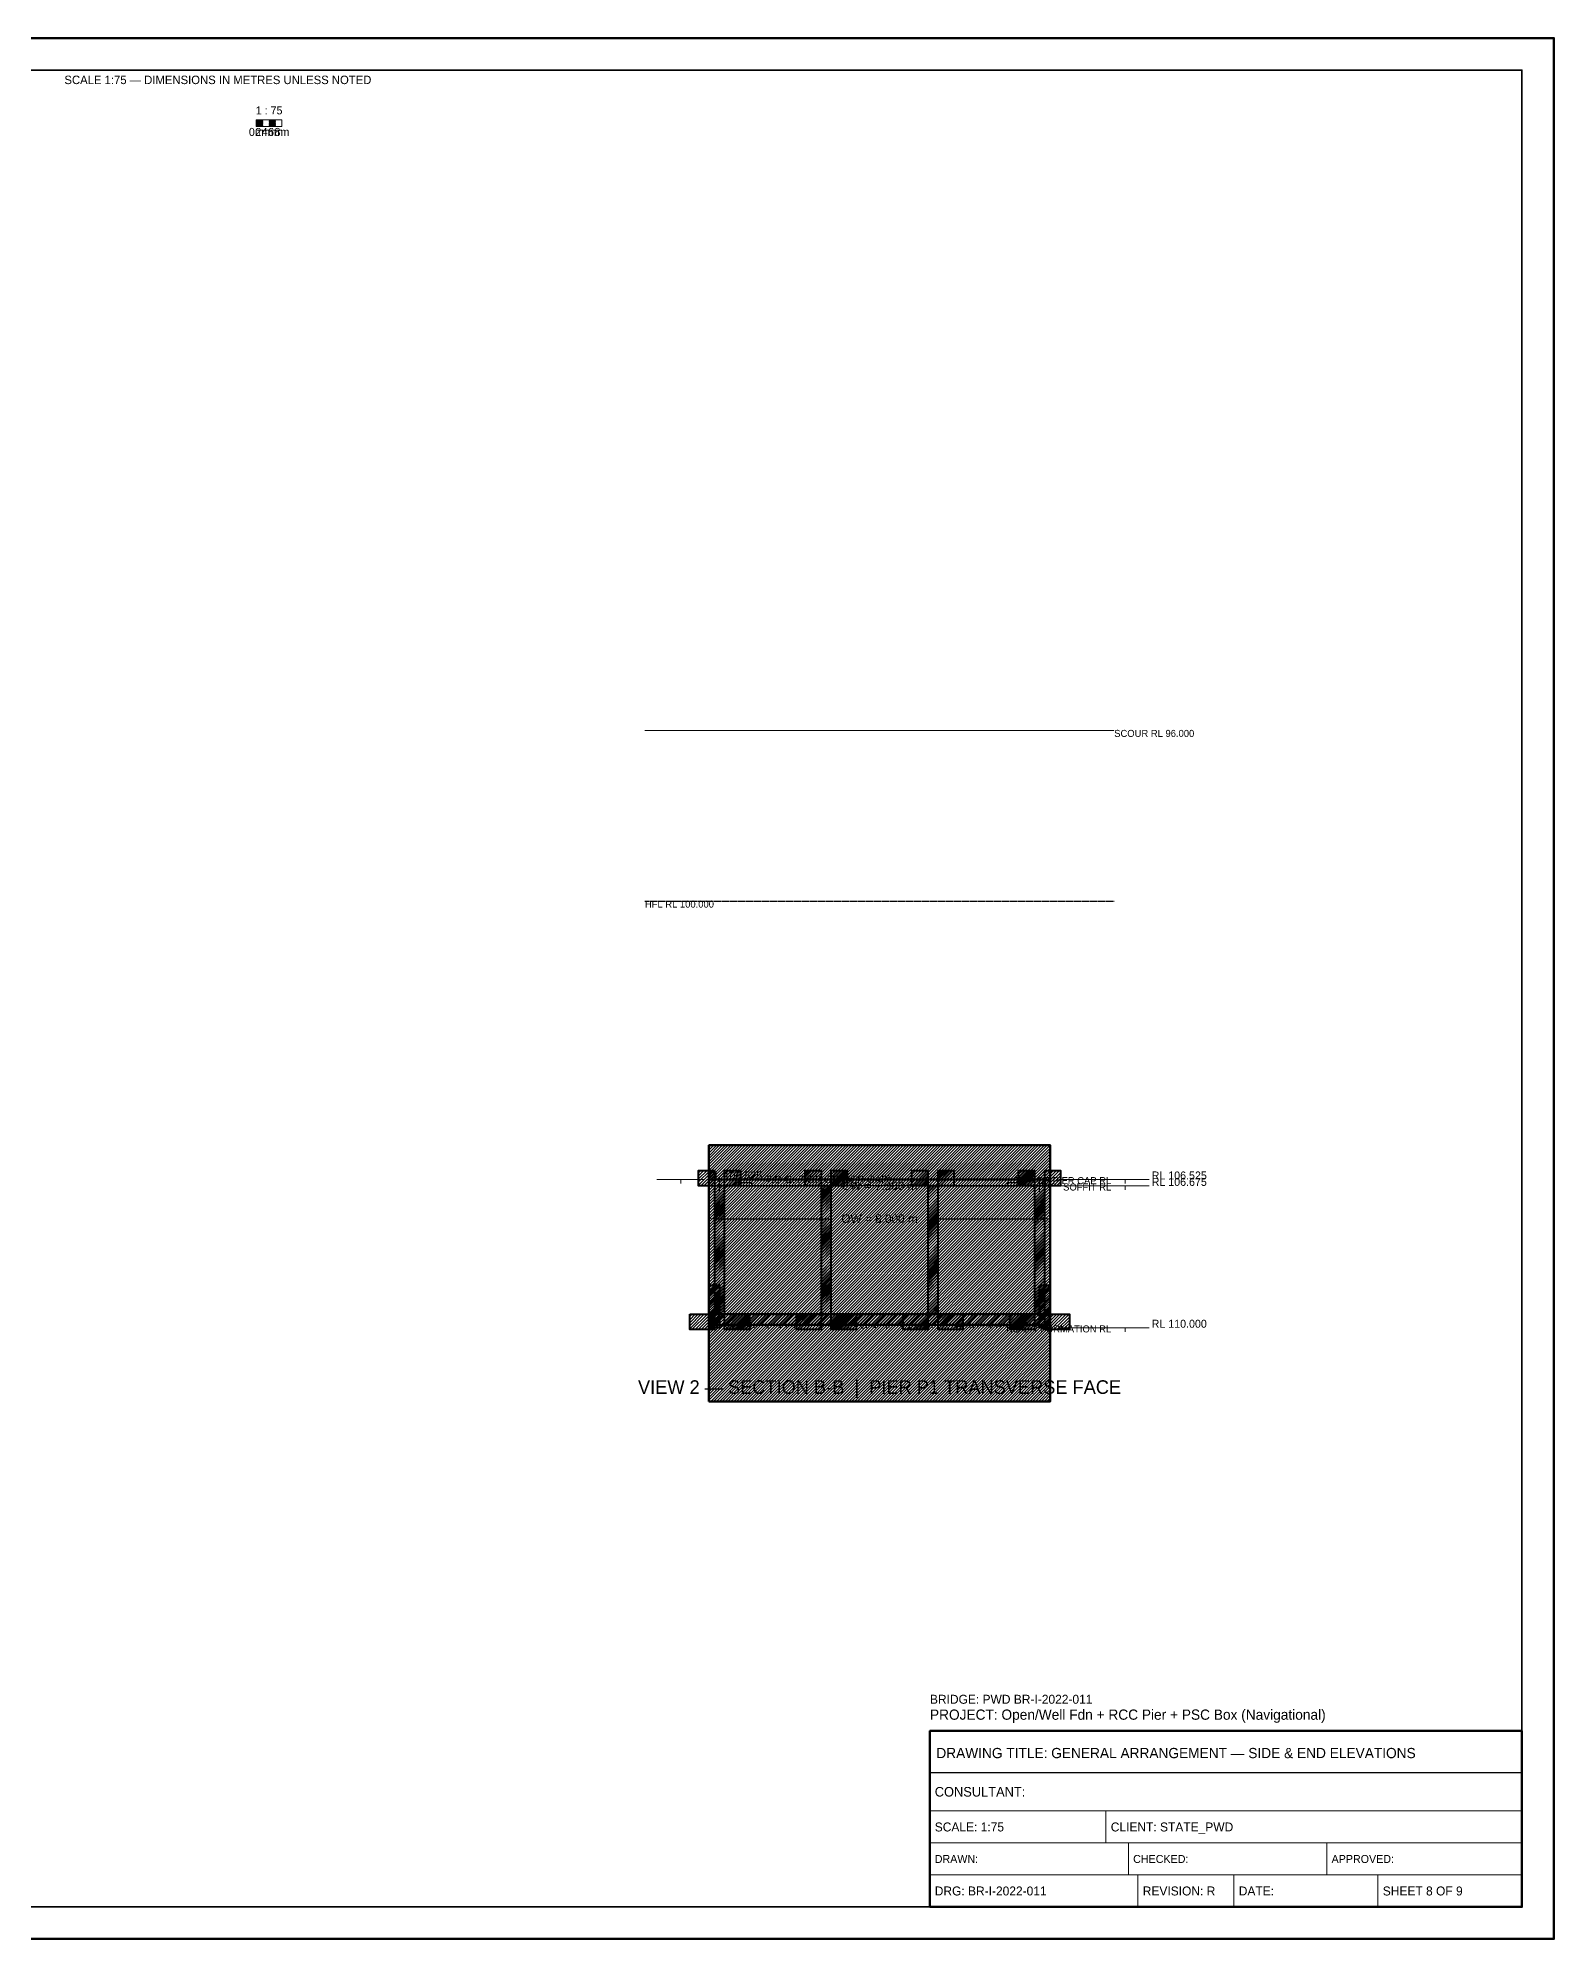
# Model space of a CAD drawing. Header units: metres. Extents: x 0 to 841, y 0 to 594.
# Drawn here: x 367 to 841, y 0 to 594 of the extents above; entities that cross this region are included whole.
import ezdxf
from ezdxf.enums import TextEntityAlignment as Align

# ---------------------------------------------------------------- set-up
doc = ezdxf.new("R2010")
doc.units = ezdxf.units.M
doc.linetypes.add('DASHED', pattern=[0.5, 0.375, -0.125])
doc.linetypes.add('DASHED2', pattern=[0.25, 0.1875, -0.0625])
for name, color, linetype, lineweight in [('BORDER-INNER', 7, 'Continuous', 35), ('BORDER-OUTER', 7, 'Continuous', 70), ('CIVIL-HFL', 5, 'DASHED', 25), ('CIVIL-SCOUR', 1, 'DASHED2', 18), ('DIM-LEVEL', 3, 'Continuous', 18), ('DIM-LINEAR', 3, 'Continuous', 18), ('STRUC-HATCHING', 8, 'Continuous', 18), ('SUB-BEARING', 5, 'Continuous', 25), ('SUB-PIER', 2, 'Continuous', 35), ('SUPER-DECK', 2, 'Continuous', 50), ('SUPER-GIRDER', 1, 'Continuous', 35), ('SUPER-KERB', 7, 'Continuous', 25), ('SUPER-PARAPET', 2, 'Continuous', 35), ('SUPER-WEARING', 8, 'Continuous', 25), ('SYM-SCALE', 7, 'Continuous', 13), ('TEXT-GENERAL', 7, 'Continuous', 18), ('TEXT-HEADER', 7, 'Continuous', 25), ('TEXT-LEVEL', 5, 'Continuous', 18), ('TEXT-SPEC', 7, 'Continuous', 13), ('TEXT-TITLE', 7, 'Continuous', 25), ('TITLEBLK-BOX', 7, 'Continuous', 50), ('TITLEBLK-TEXT', 7, 'Continuous', 18)]:
    doc.layers.add(name, color=color, linetype=linetype, lineweight=lineweight)
doc.styles.add('BRIDGE_STD', font='Arial.ttf')
doc.dimstyles.new('pmb100', dxfattribs={"dimtxt": 2.5, "dimasz": 0.9375, "dimexe": 2.5, "dimexo": 2.5, "dimtad": 0, "dimtih": 1, "dimdec": 0, "dimtxsty": 'BRIDGE_STD', "dimcen": 2.5, "dimazin": 3, "dimtfac": 1, "dimtmove": 0, "dimatfit": 3})

msp = doc.modelspace()

# ---------------------------------------------------------------- hatches: boundary and pattern name
at = {"layer": 'STRUC-HATCHING'}
h = msp.add_hatch(dxfattribs=at)
h.set_pattern_fill('ANSI31', scale=0.2)
h.paths.add_polyline_path([(576.92, 248), (683.58, 248), (683.58, 237.33), (576.92, 237.33)])
h = msp.add_hatch(dxfattribs=at)
h.set_pattern_fill('ANSI31', scale=0.2)
h.paths.add_polyline_path([(576.92, 168), (683.58, 168), (683.58, 248), (576.92, 248)])
h = msp.add_hatch(dxfattribs=at)
h.set_pattern_fill('ANSI31', scale=0.2133333)
h.paths.add_polyline_path([(570.92, 195.2), (589.58, 195.2), (589.58, 190.4), (581.85, 190.4), (581.85, 240.13), (586.78, 240.13), (586.78, 235.33), (573.72, 235.33), (573.72, 240.13), (578.65, 240.13), (578.65, 190.4), (570.92, 190.4)])
h = msp.add_hatch(dxfattribs=at)
h.set_pattern_fill('ANSI31', scale=0.2133333)
h.paths.add_polyline_path([(604.25, 195.2), (622.92, 195.2), (622.92, 190.4), (615.18, 190.4), (615.18, 240.13), (620.12, 240.13), (620.12, 235.33), (607.05, 235.33), (607.05, 240.13), (611.98, 240.13), (611.98, 190.4), (604.25, 190.4)])
h = msp.add_hatch(dxfattribs=at)
h.set_pattern_fill('ANSI31', scale=0.2133333)
h.paths.add_polyline_path([(637.58, 195.2), (656.25, 195.2), (656.25, 190.4), (648.52, 190.4), (648.52, 240.13), (653.45, 240.13), (653.45, 235.33), (640.38, 235.33), (640.38, 240.13), (645.32, 240.13), (645.32, 190.4), (637.58, 190.4)])
h = msp.add_hatch(dxfattribs=at)
h.set_pattern_fill('ANSI31', scale=0.2133333)
h.paths.add_polyline_path([(670.92, 195.2), (689.58, 195.2), (689.58, 190.4), (681.85, 190.4), (681.85, 240.13), (686.78, 240.13), (686.78, 235.33), (673.72, 235.33), (673.72, 240.13), (678.65, 240.13), (678.65, 190.4), (670.92, 190.4)])
h = msp.add_hatch(dxfattribs=at)
h.set_pattern_fill('ANSI31', scale=0.16)
h.paths.add_polyline_path([(576.92, 204.33), (580.25, 204.33), (580.25, 191), (576.92, 191)])
h = msp.add_hatch(dxfattribs=at)
h.set_pattern_fill('ANSI31', scale=0.16)
h.paths.add_polyline_path([(680.25, 204.33), (683.58, 204.33), (683.58, 191), (680.25, 191)])
h = msp.add_hatch(dxfattribs=at)
h.set_pattern_fill('ANSI31', scale=0.2666667)
h.paths.add_polyline_path([(576.92, 195.2), (683.58, 195.2), (683.58, 191.87), (576.92, 191.87)])
h = msp.add_hatch(dxfattribs=at)
h.set_pattern_fill('ANSI31', scale=0.1866667)
h.paths.add_polyline_path([(580.25, 191), (576.92, 191), (576.92, 193.93), (577.92, 195.11), (580.25, 192.76)])
h = msp.add_hatch(dxfattribs=at)
h.set_pattern_fill('ANSI31', scale=0.1866667)
h.paths.add_polyline_path([(680.25, 191), (683.58, 191), (683.58, 193.93), (682.58, 195.11), (680.25, 192.76)])
at = {"layer": 'SUPER-WEARING'}
h = msp.add_hatch(dxfattribs=at)
h.set_pattern_fill('AR-SAND', scale=0.0533333)
h.paths.add_polyline_path([(580.25, 191.87), (680.25, 191.87), (680.25, 191), (580.25, 191)])
at = {"layer": 'SYM-SCALE'}
h = msp.add_hatch(dxfattribs=at)
h.set_pattern_fill('SOLID')
h.paths.add_polyline_path([(435.5, 566.4), (437.5, 566.4), (437.5, 568.39), (435.5, 568.39)])
h = msp.add_hatch(dxfattribs=at)
h.set_pattern_fill('SOLID')
h.paths.add_polyline_path([(439.5, 566.4), (441.5, 566.4), (441.5, 568.39), (439.5, 568.39)])

# ---------------------------------------------------------------- linework, layer by layer
at = {"layer": 'BORDER-INNER'}
msp.add_lwpolyline([(10, 10), (831, 10), (831, 584), (10, 584), (10, 10)], dxfattribs=at)
at = {"layer": 'BORDER-OUTER'}
msp.add_lwpolyline([(0, 0), (841, 0), (841, 594), (0, 594), (0, 0)], dxfattribs=at)
at = {"layer": 'CIVIL-HFL', "color": 5, "linetype": 'DASHED'}
msp.add_line((556.92, 324.33), (703.58, 324.33), dxfattribs=at)
at = {"layer": 'CIVIL-SCOUR', "color": 1, "linetype": 'DASHED2'}
msp.add_line((556.92, 377.67), (703.58, 377.67), dxfattribs=at)
at = {"layer": 'DIM-LEVEL'}
for p, q in [((560.64, 237.33), (575.6, 237.33)), ((568.12, 237.33), (568.12, 236.09)), ((699.57, 237.33), (714.53, 237.33)), ((699.57, 235.33), (714.53, 235.33)), ((707.05, 237.33), (707.05, 236.09)), ((707.05, 235.33), (707.05, 234.09)), ((699.57, 191), (714.53, 191)), ((707.05, 191), (707.05, 189.75))]:
    msp.add_line(p, q, dxfattribs=at)
at = {"layer": 'DIM-LEVEL', "color": 5}
for p, q in [((707.05, 237.33), (686.25, 237.33)), ((707.05, 235.33), (686.25, 235.33)), ((707.05, 191), (686.25, 191))]:
    msp.add_line(p, q, dxfattribs=at)
at = {"layer": 'SUB-BEARING', "lineweight": 30}
for points in [[(584.92, 236.43), (590.25, 236.43), (590.25, 235.33), (584.92, 235.33), (584.92, 236.43)], [(670.25, 236.43), (675.58, 236.43), (675.58, 235.33), (670.25, 235.33), (670.25, 236.43)]]:
    msp.add_lwpolyline(points, dxfattribs=at)
at = {"layer": 'SUB-PIER', "lineweight": 50}
for points in [[(576.92, 248), (683.58, 248), (683.58, 237.33), (576.92, 237.33), (576.92, 248)], [(576.92, 168), (683.58, 168), (683.58, 248), (576.92, 248), (576.92, 168)]]:
    msp.add_lwpolyline(points, dxfattribs=at)
at = {"layer": 'SUB-PIER', "lineweight": 30}
msp.add_lwpolyline([(585.45, 237.33), (675.05, 237.33), (675.05, 235.33), (585.45, 235.33), (585.45, 237.33)], dxfattribs=at)
at = {"layer": 'SUPER-DECK', "lineweight": 50}
msp.add_lwpolyline([(576.92, 195.2), (683.58, 195.2), (683.58, 191.87), (576.92, 191.87), (576.92, 195.2)], dxfattribs=at)
at = {"layer": 'SUPER-GIRDER', "lineweight": 40}
for points in [[(570.92, 195.2), (589.58, 195.2), (589.58, 190.4), (581.85, 190.4), (581.85, 240.13), (586.78, 240.13), (586.78, 235.33), (573.72, 235.33), (573.72, 240.13), (578.65, 240.13), (578.65, 190.4), (570.92, 190.4), (570.92, 195.2)], [(604.25, 195.2), (622.92, 195.2), (622.92, 190.4), (615.18, 190.4), (615.18, 240.13), (620.12, 240.13), (620.12, 235.33), (607.05, 235.33), (607.05, 240.13), (611.98, 240.13), (611.98, 190.4), (604.25, 190.4), (604.25, 195.2)], [(637.58, 195.2), (656.25, 195.2), (656.25, 190.4), (648.52, 190.4), (648.52, 240.13), (653.45, 240.13), (653.45, 235.33), (640.38, 235.33), (640.38, 240.13), (645.32, 240.13), (645.32, 190.4), (637.58, 190.4), (637.58, 195.2)], [(670.92, 195.2), (689.58, 195.2), (689.58, 190.4), (681.85, 190.4), (681.85, 240.13), (686.78, 240.13), (686.78, 235.33), (673.72, 235.33), (673.72, 240.13), (678.65, 240.13), (678.65, 190.4), (670.92, 190.4), (670.92, 195.2)]]:
    msp.add_lwpolyline(points, dxfattribs=at)
at = {"layer": 'SUPER-KERB', "lineweight": 35}
for points in [[(580.25, 191), (576.92, 191), (576.92, 193.93), (577.92, 195.11), (580.25, 192.76), (580.25, 191)], [(680.25, 191), (683.58, 191), (683.58, 193.93), (682.58, 195.11), (680.25, 192.76), (680.25, 191)]]:
    msp.add_lwpolyline(points, dxfattribs=at)
at = {"layer": 'SUPER-PARAPET', "lineweight": 40}
for points in [[(576.92, 204.33), (580.25, 204.33), (580.25, 191), (576.92, 191), (576.92, 204.33)], [(680.25, 204.33), (683.58, 204.33), (683.58, 191), (680.25, 191), (680.25, 204.33)]]:
    msp.add_lwpolyline(points, dxfattribs=at)
at = {"layer": 'SYM-SCALE'}
msp.add_lwpolyline([(435.5, 566.4), (443.5, 566.4), (443.5, 568.39), (435.5, 568.39), (435.5, 566.4)], dxfattribs=at)
at = {"layer": 'TITLEBLK-BOX', "lineweight": 50}
msp.add_lwpolyline([(646, 10), (831, 10), (831, 65), (646, 65), (646, 10)], dxfattribs=at)
at = {"layer": 'TITLEBLK-BOX', "lineweight": 30}
msp.add_lwpolyline([(646, 52), (831, 52), (831, 65), (646, 65), (646, 52)], dxfattribs=at)
at = {"layer": 'TITLEBLK-BOX', "lineweight": 18}
for points in [[(646, 40), (831, 40), (831, 52), (646, 52), (646, 40)], [(646, 30), (701, 30), (701, 40), (646, 40), (646, 30)], [(701, 30), (831, 30), (831, 40), (701, 40), (701, 30)], [(646, 20), (708, 20), (708, 30), (646, 30), (646, 20)], [(708, 20), (770, 20), (770, 30), (708, 30), (708, 20)], [(770, 20), (831, 20), (831, 30), (770, 30), (770, 20)], [(646, 10), (711, 10), (711, 20), (646, 20), (646, 10)], [(711, 10), (741, 10), (741, 20), (711, 20), (711, 10)], [(741, 10), (786, 10), (786, 20), (741, 20), (741, 10)], [(786, 10), (831, 10), (831, 20), (786, 20), (786, 10)]]:
    msp.add_lwpolyline(points, dxfattribs=at)

# ---------------------------------------------------------------- texts
at = {"layer": 'CIVIL-HFL', "color": 5}
msp.add_text('HFL RL 100.000', height=2.2, dxfattribs=at).set_placement((556.92, 322.28))
at = {"layer": 'CIVIL-SCOUR', "color": 1}
msp.add_text('SCOUR RL 96.000', height=2.2, dxfattribs=at).set_placement((703.58, 375.61))
at = {"layer": 'TEXT-GENERAL'}
for s, p in [('1 : 75', (439.5, 570.14)), ('0m', (435.5, 563.41)), ('2m', (437.5, 563.41)), ('4m', (439.5, 563.41)), ('6m', (441.5, 563.41)), ('8m', (443.5, 563.41))]:
    msp.add_text(s, height=2.493, dxfattribs=at).set_placement(p, align=Align.CENTER)
at = {"layer": 'TEXT-HEADER'}
msp.add_text('T.O.C. (TOP OF PIER CAP)', height=2.3467, dxfattribs=at).set_placement((594.52, 236.16))
msp.add_text('VIEW 2 — SECTION B-B  |  PIER P1 TRANSVERSE FACE', height=4.2533, dxfattribs=at).set_placement((630.25, 170.33), align=Align.CENTER)
at = {"layer": 'TEXT-LEVEL'}
for s, p in [('RL 106.525', (576.34, 237.33)), ('RL 106.525', (715.28, 237.33)), ('RL 106.675', (715.28, 235.33)), ('RL 110.000', (715.28, 191))]:
    msp.add_text(s, height=2.493, dxfattribs=at).set_placement(p)
for s, p in [('TOP OF PIER CAP RL', (702.65, 235.87)), ('SOFFIT RL', (702.65, 233.87)), ('T.O.D. / FORMATION RL', (702.65, 189.53))]:
    msp.add_text(s, height=2.2, dxfattribs=at).set_placement(p, align=Align.RIGHT)
at = {"layer": 'TEXT-SPEC', "color": 8}
msp.add_text('SCALE 1:75 — DIMENSIONS IN METRES UNLESS NOTED', height=2.64, dxfattribs=at).set_placement((423.5, 579.6), align=Align.CENTER)
at = {"layer": 'TEXT-TITLE'}
for s, p in [('PROJECT: Open/Well Fdn + RCC Pier + PSC Box (Navigational)', (646, 68.5)), ('DRAWING TITLE: GENERAL ARRANGEMENT — SIDE & END ELEVATIONS', (648, 56.5))]:
    msp.add_text(s, height=3.2, dxfattribs=at).set_placement(p)
at = {"layer": 'TITLEBLK-TEXT'}
for s, height, p in [('BRIDGE: PWD BR-I-2022-011', 2.8, (646, 73.5)), ('CONSULTANT: ', 3, (647.5, 44.5)), ('SCALE: 1:75', 2.8, (647.5, 33.6)), ('CLIENT: STATE_PWD', 2.8, (702.5, 33.6)), ('DRAWN: ', 2.5, (647.5, 23.75)), ('CHECKED: ', 2.5, (709.5, 23.75)), ('APPROVED: ', 2.5, (771.5, 23.75)), ('DRG: BR-I-2022-011', 2.8, (647.5, 13.6)), ('REVISION: R', 2.8, (712.5, 13.6)), ('DATE: ', 2.8, (742.5, 13.6)), ('SHEET 8 OF 9', 2.8, (787.5, 13.6))]:
    msp.add_text(s, height=height, dxfattribs=at).set_placement(p)

# ---------------------------------------------------------------- dimensions: what is measured, and where the dimension line sits
at = {"layer": 'DIM-LINEAR'}
for base, p1, p2, text in [((580.25, 235.33), (580.25, 230.93), (680.25, 230.93), 'CW = 7.500 m'), ((576.92, 225.07), (576.92, 220.67), (683.58, 220.67), 'OW = 8.000 m')]:
    msp.add_linear_dim(base=base, p1=p1, p2=p2, text=text, dimstyle='pmb100', override={"dimtxt": 2.64, "dimasz": 2.64, "dimgap": 1.056, "dimclrt": 3}, dxfattribs=at).render()

doc.saveas('drawing.dxf')
